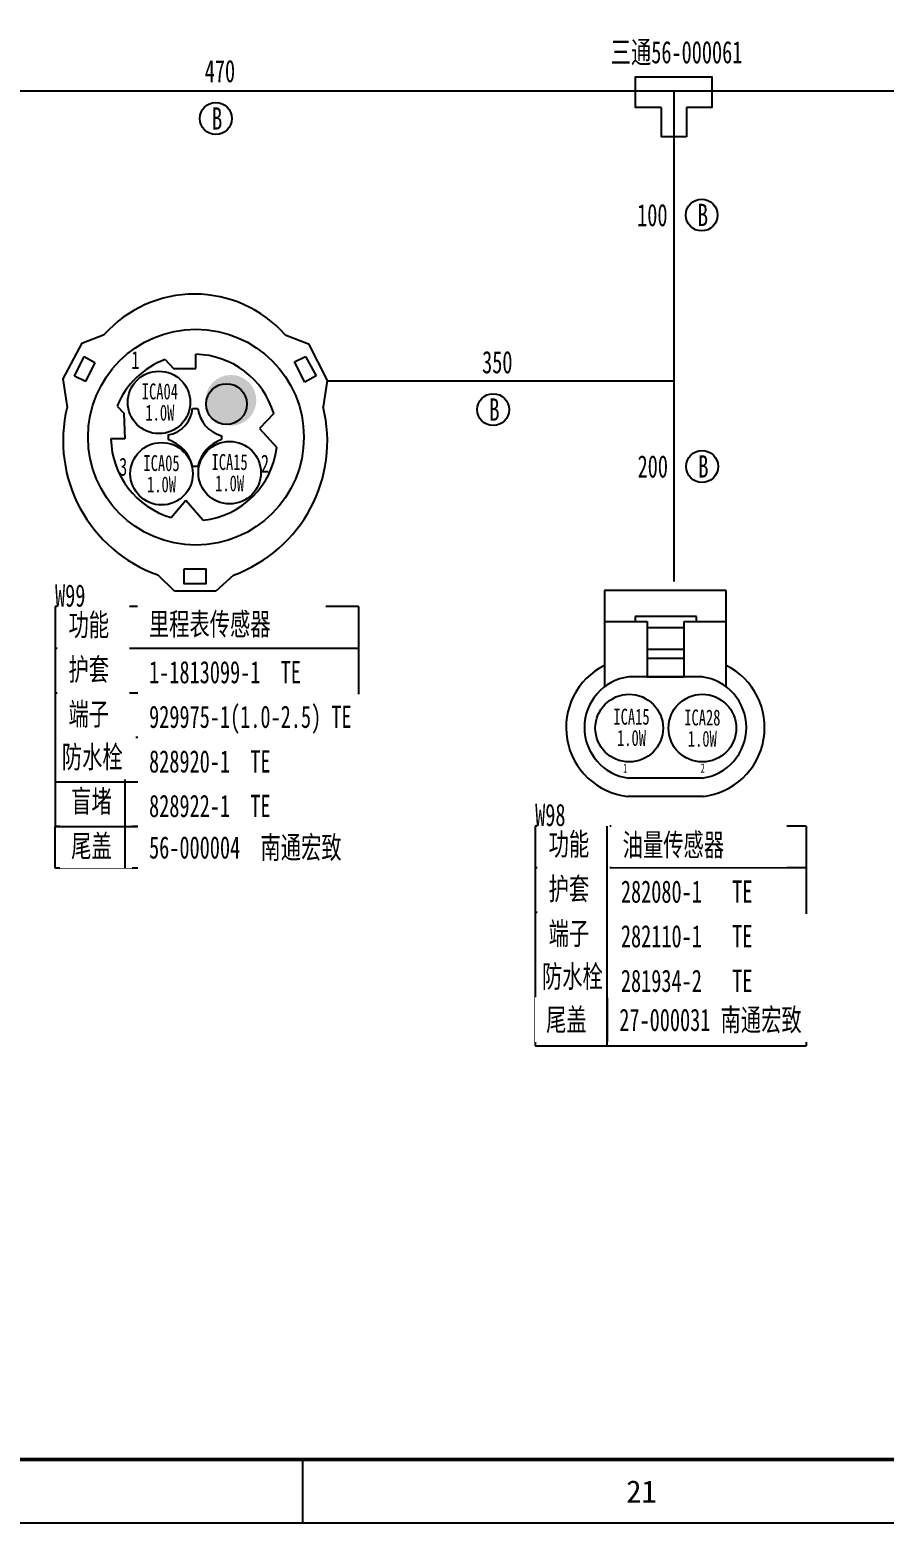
# Model space of a CAD drawing. Header units: millimetres. Extents: x 3853 to 7217, y 3585 to 4426.
# Drawn here: x 5912.6 to 6046.6, y 3584.9 to 3819.2 of the extents above; entities that cross this region are included whole.
import ezdxf

# ---------------------------------------------------------------- set-up
doc = ezdxf.new("R2010")
doc.units = ezdxf.units.MM
doc.layers.get('0').update_dxf_attribs({"lineweight": 25})
doc.layers.add('_0', color=7, linetype='Continuous', lineweight=25)
doc.layers.add('图框层', color=7, linetype='Continuous', lineweight=25)
doc.styles.get("Standard").update_dxf_attribs({"font": ''})
doc.styles.add('标准', font='', dxfattribs={"width": 0.667})
doc.styles.get('Standard').set_extended_font_data('SimSun')
doc.styles.get('标准').set_extended_font_data('SimSun')

# ---------------------------------------------------------------- blocks, each defined once
blk = doc.blocks.new('ZwmFrameMain_A0X4^_^分区图框^_^landscape')
at = {"color": 3}
blk.add_line((2077.5, 0), (2077.5, -10), dxfattribs=at)
at = {"lineweight": 50}
blk.add_line((3329, 0), (0, 0), dxfattribs=at)
at = {"layer": '图框层', "color": 1}
blk.add_line((3339, -10), (-25, -10), dxfattribs=at)
at = {"color": 3, "insert": (2128.28, -3.29), "char_height": 3.5, "attachment_point": 1}
blk.add_mtext_dynamic_manual_height_columns('21', width=5.7094, gutter_width=1, heights=[0], dxfattribs=at)

msp = doc.modelspace()

# ---------------------------------------------------------------- hatches: boundary and pattern name
at = {"layer": '_0', "linetype": 'ByBlock', "lineweight": -3}
h = msp.add_hatch(color=0, dxfattribs=at)
h.dxf.hatch_style = 1
edge = h.paths.add_edge_path()
edge.add_arc((5944.17, 3761.08), 3.98, 0, 360)

# ---------------------------------------------------------------- linework, layer by layer
at = {"layer": '_0', "color": 0, "linetype": 'ByBlock', "lineweight": -3}
for p, q in [((6170.97, 3809.56), (5520.84, 3809.56)), ((6011.64, 3807.02), (6011.64, 3802.44)), ((6015.62, 3807.02), (6015.62, 3802.44)), ((6015.62, 3802.44), (6011.64, 3802.44)), ((5920.8, 3770.04), (5917.81, 3764.45)), ((5920.8, 3770.04), (5924.31, 3771.41)), ((5952.67, 3771.37), (5956.32, 3769.96)), ((5956.32, 3769.96), (5959.29, 3764.21)), ((5919.61, 3764.85), (5921.16, 3767.98)), ((5921.16, 3767.98), (5922.82, 3766.99)), ((5933.87, 3767.5), (5935.16, 3766.05)), ((5938.67, 3766.05), (5938.67, 3768.31)), ((5954.14, 3767.1), (5955.88, 3767.98)), ((5955.76, 3763.94), (5954.14, 3767.1)), ((5955.88, 3767.98), (5957.53, 3764.93)), ((5921.36, 3764.01), (5919.61, 3764.85)), ((5922.82, 3766.99), (5921.36, 3764.01)), ((5935.16, 3766.05), (5938.67, 3766.05)), ((5957.53, 3764.93), (5955.76, 3763.94)), ((5917.81, 3764.45), (5918.47, 3760.01)), ((5959.29, 3764.21), (5958.64, 3760.08)), ((5926.31, 3760.18), (5927.37, 3759.08)), ((5927.37, 3759.08), (5927.53, 3755.02)), ((5938.14, 3759.82), (5938.98, 3759.82)), ((5950.9, 3759.01), (5948.67, 3756.67)), ((5934.31, 3755.66), (5934.31, 3754.92)), ((5942.71, 3755.51), (5942.71, 3754.93)), ((5948.67, 3756.67), (5951.36, 3753.7)), ((5927.53, 3755.02), (5925.35, 3755.02)), ((5938.12, 3750.73), (5938.98, 3750.73)), ((5934.82, 3742.7), (5937.08, 3745.43)), ((5937.08, 3745.43), (5939.83, 3742.28)), ((5935.3, 3731.12), (5932.7, 3733.69)), ((5944.56, 3733.65), (5941.81, 3731.12)), ((5941.81, 3731.12), (5935.3, 3731.12)), ((6021.87, 3731.22), (6002.77, 3731.22)), ((6002.77, 3731.22), (6002.77, 3716.12)), ((6021.87, 3716.12), (6021.87, 3731.22)), ((5964.19, 3728.71), (5916.58, 3728.71)), ((6002.77, 3726.37), (6009.45, 3726.37)), ((6017.21, 3727.19), (6007.58, 3727.19)), ((6007.58, 3727.19), (6007.58, 3726.37)), ((6009.45, 3726.37), (6009.45, 3717.69)), ((6015.24, 3725.37), (6009.45, 3725.37)), ((6009.45, 3725.37), (6009.45, 3722.03)), ((6015.24, 3717.69), (6015.24, 3726.37)), ((6015.24, 3726.37), (6021.87, 3726.37)), ((6017.21, 3726.37), (6017.21, 3727.19)), ((6009.45, 3722.03), (6015.24, 3722.03)), ((6015.24, 3720.56), (6009.45, 3720.56)), ((6015.24, 3720.56), (6009.45, 3720.56)), ((6018.07, 3717.69), (6006.57, 3717.69)), ((6009.45, 3717.69), (6015.24, 3717.69)), ((5916.57, 3715.21), (5964.19, 3715.21)), ((5916.58, 3708.21), (5964.19, 3708.21)), ((5916.58, 3708.21), (5964.19, 3708.21)), ((6018.07, 3701.81), (6006.57, 3701.81)), ((6018.25, 3698.94), (6006.39, 3698.94)), ((6018.25, 3698.94), (6006.39, 3698.94)), ((5964.18, 3694.22), (5916.57, 3694.22)), ((6034.41, 3694.29), (5991.89, 3694.29)), ((5991.88, 3680.79), (6034.41, 3680.79)), ((5991.89, 3673.79), (6034.41, 3673.79)), ((5991.89, 3673.79), (6034.41, 3673.79)), ((5991.89, 3666.79), (6034.41, 3666.8)), ((5991.89, 3659.8), (6034.41, 3659.81))]:
    msp.add_line(p, q, dxfattribs=at)
at = {"layer": '_0', "lineweight": -3}
for p, q in [((6013.63, 3809.56), (6013.63, 3764.06)), ((6013.63, 3764.06), (5959.27, 3764.06)), ((6013.63, 3764.06), (6013.63, 3732.67))]:
    msp.add_line(p, q, dxfattribs=at)
at = {"layer": '_0', "color": 0}
for p, q in [((5916.58, 3722.21), (5964.19, 3722.2)), ((5916.57, 3687.72), (5964.18, 3687.71)), ((5991.89, 3687.79), (6034.41, 3687.77))]:
    msp.add_line(p, q, dxfattribs=at)
at = {"layer": '_0', "color": 0, "linetype": 'ByBlock', "lineweight": -3}
msp.add_lwpolyline([(6011.64, 3807.02), (6007.62, 3807.02), (6007.62, 3811.85), (6019.63, 3811.85), (6019.63, 3807.02), (6015.62, 3807.02)], dxfattribs=at)
msp.add_lwpolyline([(5936.86, 3734.65), (5940.21, 3734.65), (5940.21, 3732.3), (5936.86, 3732.3)], close=True, dxfattribs=at)
at = {"layer": '_0', "color": 3, "linetype": 'ByBlock', "lineweight": -3}
for centre in [(5941.8, 3805.29), (6018.01, 3790.15), (5985.31, 3759.62), (6018.08, 3750.7)]:
    msp.add_circle(centre, 2.5, dxfattribs=at)
at = {"layer": '_0', "color": 0, "linetype": 'ByBlock', "lineweight": -3}
for centre, radius in [((5938.68, 3755.3), 16.93), ((5932.88, 3760.75), 4.9), ((5943.48, 3760.49), 3.2), ((5933.29, 3749.56), 4.9), ((5943.96, 3749.73), 4.9), ((6006.64, 3709.65), 5.31), ((6018.12, 3709.65), 5.31)]:
    msp.add_circle(centre, radius, dxfattribs=at)
for centre, radius, start, end in [((5938.47, 3758.73), 19.01, 41.6932, 138.1546), ((5938.4, 3755.25), 13.05, 110.3186, 157.8148), ((5938.4, 3755.25), 13.05, 16.7278, 88.7913), ((5936.87, 3754.71), 22.42, 290.0545, 13.8467), ((5940.18, 3754.75), 22.34, 166.3751, 250.431), ((5933.6, 3760.15), 4.55, 278.996, 355.9027), ((5944.06, 3760.44), 5.12, 186.9534, 254.7531), ((5938.4, 3755.25), 13.05, 181.0114, 254.0798), ((5932.57, 3749.51), 5.68, 12.3742, 72.164), ((5944.66, 3749.43), 5.83, 109.5559, 167.1338), ((5938.4, 3755.25), 13.05, 276.3108, 353.1744), ((6007.62, 3709.75), 10.88, 116.4828, 263.4859), ((6007.62, 3709.75), 10.88, 116.4828, 263.4859), ((6017.01, 3709.75), 10.88, 276.5141, 63.4987), ((6017.01, 3709.75), 10.88, 276.5141, 63.4987), ((6007.62, 3709.75), 8.01, 97.5927, 262.4073), ((6017.01, 3709.75), 8.01, 277.5927, 82.4073)]:
    msp.add_arc(centre, radius, start, end, dxfattribs=at)

# ---------------------------------------------------------------- texts
at = {"layer": '_0', "color": 0, "linetype": 'ByBlock', "lineweight": -3, "style": '标准', "width": 0.667}
for s, height, p in [('1', 2.83, (5928.54, 3765.99)), ('3', 2.83, (5926.62, 3749.25)), ('2', 2.83, (5948.86, 3749.73)), ('1', 1.4, (6005.69, 3702.68)), ('2', 1.4, (6017.87, 3702.69))]:
    msp.add_text(s, height=height, dxfattribs=at).set_placement(p)
at = {"layer": '_0', "color": 3, "linetype": 'ByBlock', "lineweight": -3, "char_height": 3.5, "width": 15.1586, "attachment_point": 1, "style": '标准'}
for s, insert in [('470', (5940.06, 3814.49)), ('100', (6007.89, 3791.9)), ('350', (5983.57, 3768.82)), ('200', (6007.96, 3752.46))]:
    msp.add_mtext(s, dxfattribs=dict(at, insert=insert))
at = {"layer": '_0', "color": 3, "linetype": 'ByBlock', "lineweight": -3, "char_height": 3.5, "attachment_point": 1, "style": '标准'}
for insert in [(5941.16, 3807.05), (6017.36, 3791.91), (5984.66, 3761.38), (6017.43, 3752.46)]:
    msp.add_mtext('{\\W0.7;B}', dxfattribs=dict(at, insert=insert))
at = {"layer": '_0', "color": 0, "char_height": 2.5, "attachment_point": 1, "style": '标准'}
for s, insert, width in [('\\pxsm0.8,qc,t0.32;{\\fFangSong_GB2312|b0|i0|c134|p2;ICA04\\P1.0W}', (5930.54, 3763.73), 4.9731), ('\\pxsm0.8,qc,t0.32;{\\fFangSong_GB2312|b0|i0|c134|p2;ICA05\\P1.0W}', (5930.8, 3752.48), 4.9731), ('\\pxsm0.8,qc,t0.32;{\\fFangSong_GB2312|b0|i0|c134|p2;ICA15\\P1.0W}', (5941.48, 3752.65), 4.9731), ('\\pxsm0.8,qc,t0.3872;{\\fFangSong_GB2312|b0|i0|c134|p2;ICA15\\P1.0W}', (6004, 3712.7), 6.0174), ('\\pxsm0.8,qc,t0.3872;{\\fFangSong_GB2312|b0|i0|c134|p2;ICA28\\P1.0W}', (6015.11, 3712.57), 6.0174)]:
    msp.add_mtext(s, dxfattribs=dict(at, insert=insert, width=width))

# ---------------------------------------------------------------- next in the draw order: texts
at = {"layer": '_0', "color": 0, "char_height": 3.5, "attachment_point": 1, "style": '标准', "bg_fill": 2}
for s, insert, width in [('{\\fFangSong_GB2312|b0|i0|c134|p2;里程表传感器}', (5931.29, 3727.73), 25.971), ('{\\fFangSong_GB2312|b0|i0|c134|p2;盲堵}', (5919.11, 3699.93), 7.8037)]:
    msp.add_mtext(s, dxfattribs=dict(at, insert=insert, width=width))

# ---------------------------------------------------------------- next in the draw order: linework, layer by layer
at = {"layer": '_0', "color": 0, "linetype": 'ByBlock', "lineweight": -3}
msp.add_line((5916.58, 3701.21), (5964.19, 3701.22), dxfattribs=at)

# ---------------------------------------------------------------- next in the draw order: texts
at = {"layer": '_0', "color": 0, "char_height": 3.5, "attachment_point": 1, "style": '标准', "bg_fill": 2}
for s, insert, width in [('{\\fFangSong_GB2312|b0|i0|c134|p2;1-1813099-1  TE}', (5931.33, 3720.19), 35.8921), ('{\\fFangSong_GB2312|b0|i0|c134|p2;尾盖}', (5919.11, 3692.93), 7.8037)]:
    msp.add_mtext(s, dxfattribs=dict(at, insert=insert, width=width))

# ---------------------------------------------------------------- next in the draw order: linework, layer by layer
at = {"layer": '_0', "color": 0, "linetype": 'ByBlock', "lineweight": -3}
for p, q in [((5927.49, 3728.71), (5927.51, 3687.72)), ((5916.59, 3694.22), (5964.19, 3694.23))]:
    msp.add_line(p, q, dxfattribs=at)
at = {"layer": '_0', "lineweight": -3}
msp.add_line((5964.19, 3728.71), (5964.18, 3687.71), dxfattribs=at)
at = {"layer": '_0', "color": 0, "lineweight": -3}
msp.add_line((5916.57, 3694.22), (5916.57, 3687.72), dxfattribs=at)

# ---------------------------------------------------------------- next in the draw order: texts
at = {"layer": '_0', "color": 0, "char_height": 3.5, "attachment_point": 1, "style": '标准', "bg_fill": 2}
for s, insert, width in [('{\\fFangSong_GB2312|b0|i0|c134|p2;功能}', (5918.69, 3727.62), 7.8037), ('{\\fFangSong_GB2312|b0|i0|c134|p2;56-000004  南通宏致}', (5931.33, 3692.69), 35.8921)]:
    msp.add_mtext(s, dxfattribs=dict(at, insert=insert, width=width))

# ---------------------------------------------------------------- next in the draw order: texts
at = {"layer": '_0', "color": 0, "linetype": 'ByBlock', "lineweight": -3, "insert": (5916.58, 3732.21), "char_height": 3.5, "width": 15.1586, "attachment_point": 1, "style": '标准'}
msp.add_mtext('W99', dxfattribs=at)
at = {"layer": '_0', "color": 0, "insert": (5918.69, 3720.63), "char_height": 3.5, "width": 7.8037, "attachment_point": 1, "style": '标准', "bg_fill": 2}
msp.add_mtext('{\\fFangSong_GB2312|b0|i0|c134|p2;护套}', dxfattribs=at)

# ---------------------------------------------------------------- next in the draw order: linework, layer by layer
at = {"layer": '_0', "color": 0, "lineweight": -3}
msp.add_line((5916.58, 3728.71), (5916.58, 3722.21), dxfattribs=at)

# ---------------------------------------------------------------- next in the draw order: texts
at = {"layer": '_0', "color": 0, "insert": (5918.69, 3713.63), "char_height": 3.5, "width": 7.8037, "attachment_point": 1, "style": '标准', "bg_fill": 2}
msp.add_mtext('{\\fFangSong_GB2312|b0|i0|c134|p2;端子}', dxfattribs=at)

# ---------------------------------------------------------------- next in the draw order: linework, layer by layer
at = {"layer": '_0', "color": 0, "lineweight": -3}
msp.add_line((5916.58, 3722.21), (5916.58, 3715.21), dxfattribs=at)

# ---------------------------------------------------------------- next in the draw order: texts
at = {"layer": '_0', "color": 0, "insert": (5917.64, 3706.89), "char_height": 3.5, "width": 9.8578, "attachment_point": 1, "style": '标准', "bg_fill": 2}
msp.add_mtext('{\\fFangSong_GB2312|b0|i0|c134|p2;防水栓}', dxfattribs=at)

# ---------------------------------------------------------------- next in the draw order: linework, layer by layer
at = {"layer": '_0', "color": 0, "lineweight": -3}
for p, q in [((5916.58, 3715.21), (5916.58, 3708.21)), ((5916.58, 3708.21), (5916.58, 3701.21)), ((5916.58, 3701.21), (5916.59, 3694.22))]:
    msp.add_line(p, q, dxfattribs=at)

# ---------------------------------------------------------------- next in the draw order: texts
at = {"layer": '_0', "color": 0, "insert": (5931.33, 3713.19), "char_height": 3.5, "width": 35.8921, "attachment_point": 1, "style": '标准', "bg_fill": 2}
msp.add_mtext('{\\fFangSong_GB2312|b0|i0|c134|p2;929975-1(1.0-2.5) TE}', dxfattribs=at)

# ---------------------------------------------------------------- next in the draw order: texts
at = {"layer": '_0', "color": 0, "insert": (5931.33, 3706.19), "char_height": 3.5, "width": 35.8921, "attachment_point": 1, "style": '标准', "bg_fill": 2}
msp.add_mtext('{\\fFangSong_GB2312|b0|i0|c134|p2;828920-1  TE}', dxfattribs=at)

# ---------------------------------------------------------------- next in the draw order: texts
at = {"layer": '_0', "color": 0, "insert": (5931.33, 3699.2), "char_height": 3.5, "width": 35.8921, "attachment_point": 1, "style": '标准', "bg_fill": 2}
msp.add_mtext('{\\fFangSong_GB2312|b0|i0|c134|p2;828922-1  TE}', dxfattribs=at)

# ---------------------------------------------------------------- next in the draw order: block references
at = {"layer": '图框层'}
msp.add_blockref('ZwmFrameMain_A0X4^_^分区图框^_^landscape', (3877.91, 3594.93), dxfattribs=at)

# ---------------------------------------------------------------- next in the draw order: texts
at = {"layer": '_0', "color": 0, "char_height": 3.5, "attachment_point": 1, "style": '标准', "bg_fill": 2}
for s, insert, width in [('\\pxqc;{\\fFangSong_GB2312|b0|i0|c134|p2;三通56-000061}', (6003.8, 3817.45), 20.5328), ('{\\fFangSong_GB2312|b0|i0|c134|p2;油量传感器}', (6005.61, 3693.09), 24.0033)]:
    msp.add_mtext(s, dxfattribs=dict(at, insert=insert, width=width))

# ---------------------------------------------------------------- next in the draw order: texts
at = {"layer": '_0', "color": 0, "insert": (6005.34, 3685.76), "char_height": 3.5, "width": 35.8921, "attachment_point": 1, "style": '标准', "bg_fill": 2}
msp.add_mtext('{\\fFangSong_GB2312|b0|i0|c134|p2;282080-1   TE}', dxfattribs=at)

# ---------------------------------------------------------------- next in the draw order: linework, layer by layer
at = {"layer": '_0', "lineweight": -3}
msp.add_line((6034.41, 3694.29), (6034.41, 3659.81), dxfattribs=at)

# ---------------------------------------------------------------- next in the draw order: texts
at = {"layer": '_0', "color": 0, "insert": (5994, 3693.2), "char_height": 3.5, "width": 7.8037, "attachment_point": 1, "style": '标准', "bg_fill": 2}
msp.add_mtext('{\\fFangSong_GB2312|b0|i0|c134|p2;功能}', dxfattribs=at)

# ---------------------------------------------------------------- next in the draw order: texts
at = {"layer": '_0', "color": 0, "linetype": 'ByBlock', "lineweight": -3, "insert": (5991.89, 3697.79), "char_height": 3.5, "width": 15.1586, "attachment_point": 1, "style": '标准'}
msp.add_mtext('W98', dxfattribs=at)
at = {"layer": '_0', "color": 0, "insert": (5994, 3686.2), "char_height": 3.5, "width": 7.8037, "attachment_point": 1, "style": '标准', "bg_fill": 2}
msp.add_mtext('{\\fFangSong_GB2312|b0|i0|c134|p2;护套}', dxfattribs=at)

# ---------------------------------------------------------------- next in the draw order: linework, layer by layer
at = {"layer": '_0', "color": 0, "lineweight": -3}
msp.add_line((5991.89, 3694.29), (5991.89, 3687.79), dxfattribs=at)

# ---------------------------------------------------------------- next in the draw order: texts
at = {"layer": '_0', "color": 0, "insert": (5994, 3679.2), "char_height": 3.5, "width": 7.8037, "attachment_point": 1, "style": '标准', "bg_fill": 2}
msp.add_mtext('{\\fFangSong_GB2312|b0|i0|c134|p2;端子}', dxfattribs=at)

# ---------------------------------------------------------------- next in the draw order: linework, layer by layer
at = {"layer": '_0', "color": 0, "lineweight": -3}
msp.add_line((5991.89, 3687.79), (5991.89, 3680.79), dxfattribs=at)

# ---------------------------------------------------------------- next in the draw order: texts
at = {"layer": '_0', "color": 0, "insert": (5992.95, 3672.47), "char_height": 3.5, "width": 9.8578, "attachment_point": 1, "style": '标准', "bg_fill": 2}
msp.add_mtext('{\\fFangSong_GB2312|b0|i0|c134|p2;防水栓}', dxfattribs=at)

# ---------------------------------------------------------------- next in the draw order: linework, layer by layer
at = {"layer": '_0', "color": 0, "lineweight": -3}
for p, q in [((5991.89, 3680.79), (5991.89, 3673.79)), ((5991.89, 3673.79), (5991.89, 3666.79)), ((5991.89, 3666.79), (5991.89, 3659.8))]:
    msp.add_line(p, q, dxfattribs=at)

# ---------------------------------------------------------------- next in the draw order: texts
at = {"layer": '_0', "color": 0, "insert": (6005.34, 3678.76), "char_height": 3.5, "width": 35.8921, "attachment_point": 1, "style": '标准', "bg_fill": 2}
msp.add_mtext('{\\fFangSong_GB2312|b0|i0|c134|p2;282110-1   TE}', dxfattribs=at)

# ---------------------------------------------------------------- next in the draw order: texts
at = {"layer": '_0', "color": 0, "insert": (5993.61, 3665.67), "char_height": 3.5, "width": 9.8578, "attachment_point": 1, "style": '标准', "bg_fill": 2}
msp.add_mtext('{\\fFangSong_GB2312|b0|i0|c134|p2;尾盖}', dxfattribs=at)

# ---------------------------------------------------------------- next in the draw order: texts
at = {"layer": '_0', "color": 0, "insert": (6005.34, 3671.77), "char_height": 3.5, "width": 35.8921, "attachment_point": 1, "style": '标准', "bg_fill": 2}
msp.add_mtext('{\\fFangSong_GB2312|b0|i0|c134|p2;281934-2   TE}', dxfattribs=at)

# ---------------------------------------------------------------- next in the draw order: texts
at = {"layer": '_0', "color": 0, "insert": (6005.09, 3665.64), "char_height": 3.5, "width": 35.8921, "attachment_point": 1, "style": '标准', "bg_fill": 2}
msp.add_mtext('{\\fFangSong_GB2312|b0|i0|c134|p2;27-000031 南通宏致}', dxfattribs=at)

# ---------------------------------------------------------------- next in the draw order: linework, layer by layer
at = {"layer": '_0', "lineweight": -3}
msp.add_line((6003.17, 3659.8), (6003.17, 3694.29), dxfattribs=at)

doc.saveas('drawing.dxf')
